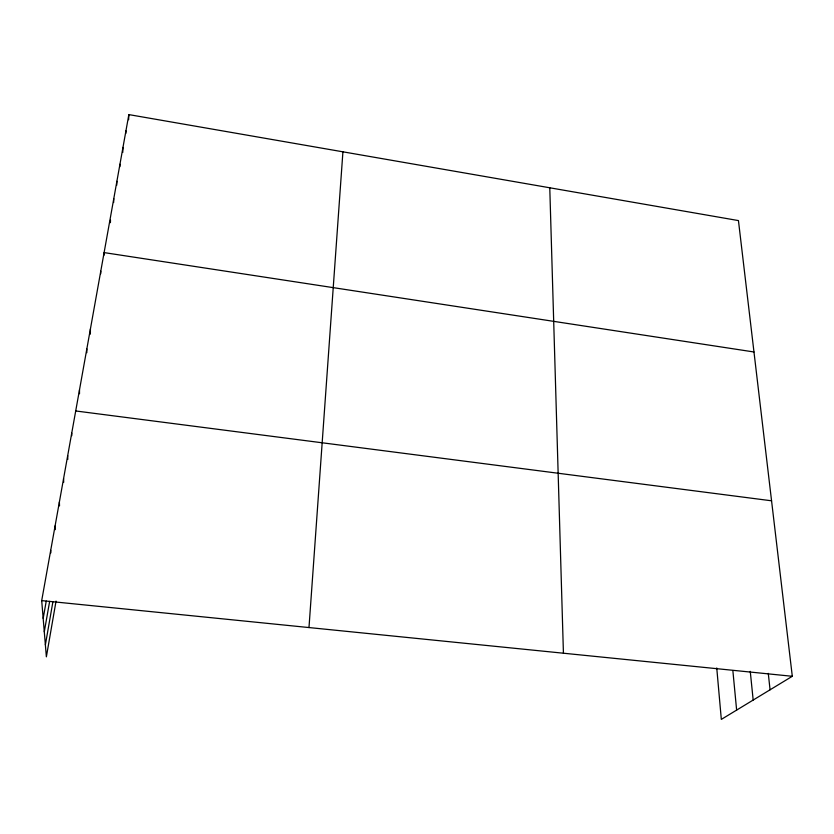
<?xml version="1.0" encoding="UTF-8"?>
<svg xmlns="http://www.w3.org/2000/svg" width="834" height="834" viewBox="0 0 834 834"><rect width="100%" height="100%" fill="white"/><g stroke="black" fill="none" stroke-linecap="round" stroke-linejoin="round"><path stroke-width="1.25" d="M86.819 352.699L86.84 348.914M90.374 334.1L90.416 328.961M100.726 273.75L100.778 271.196M104.052 255.194L104.104 252.598L753.967 351.979M110.422 222.678L110.495 220.145M113.653 202.526L113.778 198.68M116.75 185.19L116.896 181.312M119.867 166.717L119.96 164.225M122.765 152.455L122.973 147.41M125.83 133.419L125.934 130.875M128.624 119.742L128.853 114.602L738.444 220.583L792.3 676.291L721.327 719.398L716.75 667.961M308.987 627.554L342.92 151.819M45.38 644.818L52.917 601.7M56.045 601.116L46.37 656.827L41.7 600.605L128.853 114.602M44.296 631.765L49.644 601.387M43.18 618.369L46.245 601.085M41.7 600.605L792.3 676.291M75.706 410.964L771.554 500.796M768.281 673.382L770.063 689.791M750.256 671.36L753.175 700.049M732.867 670.651L736.63 710.099M50.718 550.325L50.864 552.879M55.086 525.941L55.273 529.653M59.381 502.037L59.527 505.863M63.582 478.601L63.697 482.302M549.773 187.786L563.43 653.21M67.7 455.614L67.794 459.419M71.745 433.075L71.787 435.682M79.491 389.905L79.511 393.752"/></g></svg>
